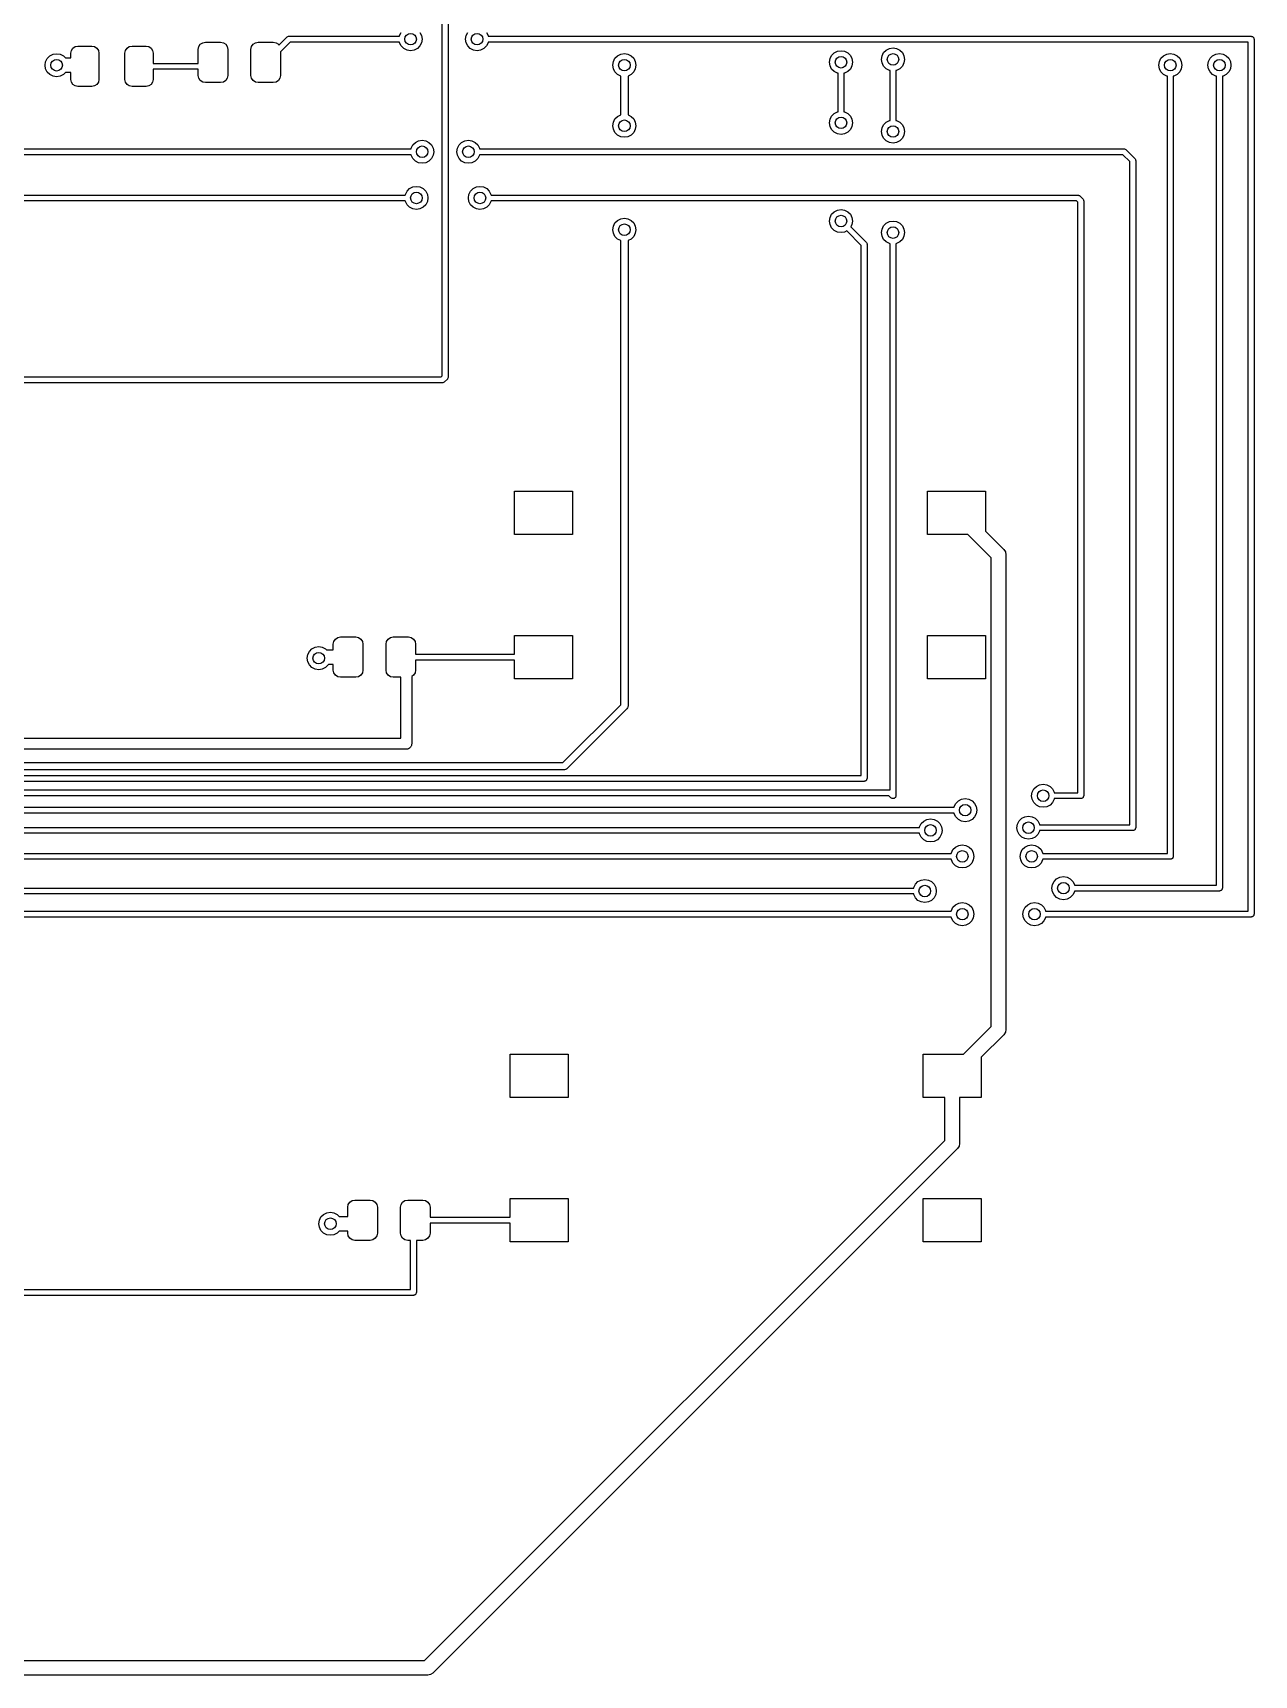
# Model space of a CAD drawing. Extents: x 98.9 to 195.6, y -145.3 to -49.1.
# Drawn here: x 153.3 to 195.6, y -141.3 to -84.4 of the extents above; entities that cross this region are included whole.
import ezdxf

# ---------------------------------------------------------------- set-up
doc = ezdxf.new("R2010")
doc.units = 0
doc.layers.add('BLACK', color=7, linetype='CONTINUOUS')

msp = doc.modelspace()

# ---------------------------------------------------------------- linework, layer by layer
at = {"layer": 'BLACK', "linetype": 'CONTINUOUS'}
for p, q in [((167.498, -96.2579), (167.498, -57.1421)), ((167.702, -57.1), (167.702, -96.3)), ((159.121, -84.7782), (159.202, -84.724)), ((159.202, -84.724), (159.297, -84.705)), ((159.297, -84.705), (159.822, -84.705)), ((159.822, -84.705), (159.918, -84.724)), ((159.918, -84.724), (159.999, -84.7782)), ((160.946, -84.7782), (161.027, -84.724)), ((161.027, -84.724), (161.123, -84.705)), ((161.123, -84.705), (161.647, -84.705)), ((161.647, -84.705), (161.743, -84.724)), ((161.743, -84.724), (161.824, -84.7782)), ((161.842, -84.8045), (162.118, -84.5282)), ((162.232, -84.7016), (161.897, -85.0362)), ((162.118, -84.5282), (162.125, -84.5244)), ((162.125, -84.5244), (162.13, -84.5178)), ((162.13, -84.5178), (162.153, -84.5105)), ((162.153, -84.5105), (162.174, -84.4997)), ((162.174, -84.4997), (162.182, -84.5009)), ((162.182, -84.5009), (162.19, -84.4984)), ((162.19, -84.4984), (166.016, -84.4984)), ((166.016, -84.7016), (162.232, -84.7016)), ((166.016, -84.4984), (166.02, -84.4764)), ((166.02, -84.7236), (166.016, -84.7016)), ((166.02, -84.4764), (166.076, -84.3649)), ((166.076, -84.8351), (166.02, -84.7236)), ((166.724, -84.3649), (166.78, -84.4764)), ((166.78, -84.7236), (166.724, -84.8351)), ((166.78, -84.4764), (166.8, -84.6)), ((166.8, -84.6), (166.78, -84.7236)), ((168.3, -84.6), (168.32, -84.4764)), ((168.32, -84.7236), (168.3, -84.6)), ((168.32, -84.4764), (168.376, -84.3649)), ((168.376, -84.8351), (168.32, -84.7236)), ((169.024, -84.3649), (169.08, -84.4764)), ((169.08, -84.7236), (169.024, -84.8351)), ((169.08, -84.4764), (169.084, -84.4984)), ((169.084, -84.7016), (169.08, -84.7236)), ((169.084, -84.4984), (195.5, -84.4984)), ((195.398, -84.7016), (169.084, -84.7016)), ((195.398, -114.798), (195.398, -84.7016)), ((195.5, -84.4984), (195.515, -84.5034)), ((195.515, -84.5034), (195.531, -84.5034)), ((195.531, -84.5034), (195.544, -84.5128)), ((195.544, -84.5128), (195.56, -84.5178)), ((195.56, -84.5178), (195.569, -84.5308)), ((195.569, -84.5308), (195.582, -84.5403)), ((195.582, -84.5403), (195.587, -84.5556)), ((195.587, -84.5556), (195.597, -84.5686)), ((195.597, -84.5686), (195.597, -84.5847)), ((195.597, -84.5847), (195.602, -84.6)), ((195.602, -84.6), (195.602, -114.9)), ((153.764, -85.3805), (153.821, -85.269)), ((153.821, -85.269), (153.91, -85.1805)), ((153.91, -85.1805), (154.021, -85.1237)), ((154.021, -85.1237), (154.145, -85.1041)), ((154.145, -85.1041), (154.268, -85.1237)), ((154.268, -85.1237), (154.38, -85.1805)), ((154.38, -85.1805), (154.449, -85.2501)), ((154.449, -85.2501), (154.637, -85.2501)), ((154.637, -85.0837), (154.656, -84.9905)), ((154.637, -85.2501), (154.637, -85.0837)), ((154.656, -84.9905), (154.709, -84.9114)), ((154.709, -84.9114), (154.788, -84.8586)), ((154.788, -84.8586), (154.881, -84.84)), ((154.881, -84.84), (155.369, -84.84)), ((155.369, -84.84), (155.462, -84.8586)), ((155.462, -84.8586), (155.541, -84.9114)), ((155.541, -84.9114), (155.594, -84.9905)), ((155.594, -84.9905), (155.612, -85.0837)), ((155.612, -85.0837), (155.612, -85.9962)), ((156.512, -85.0837), (156.531, -84.9905)), ((156.512, -85.9962), (156.512, -85.0837)), ((156.531, -84.9905), (156.584, -84.9114)), ((156.584, -84.9114), (156.663, -84.8586)), ((156.663, -84.8586), (156.756, -84.84)), ((156.756, -84.84), (157.244, -84.84)), ((157.244, -84.84), (157.337, -84.8586)), ((157.337, -84.8586), (157.416, -84.9114)), ((157.416, -84.9114), (157.469, -84.9905)), ((157.469, -84.9905), (157.487, -85.0837)), ((157.487, -85.0837), (157.487, -85.4384)), ((159.047, -84.955), (159.067, -84.8593)), ((159.047, -85.4384), (159.047, -84.955)), ((159.067, -84.8593), (159.121, -84.7782)), ((159.999, -84.7782), (160.053, -84.8593)), ((160.053, -84.8593), (160.072, -84.955)), ((160.072, -84.955), (160.072, -85.855)), ((160.873, -84.955), (160.892, -84.8593)), ((160.873, -85.855), (160.873, -84.955)), ((160.892, -84.8593), (160.946, -84.7782)), ((161.824, -84.7782), (161.842, -84.8045)), ((161.897, -85.0362), (161.897, -85.855)), ((166.165, -84.9236), (166.076, -84.8351)), ((166.276, -84.9804), (166.165, -84.9236)), ((166.4, -85), (166.276, -84.9804)), ((166.524, -84.9804), (166.4, -85)), ((166.635, -84.9236), (166.524, -84.9804)), ((166.724, -84.8351), (166.635, -84.9236)), ((168.465, -84.9236), (168.376, -84.8351)), ((168.576, -84.9804), (168.465, -84.9236)), ((168.7, -85), (168.576, -84.9804)), ((168.824, -84.9804), (168.7, -85)), ((168.935, -84.9236), (168.824, -84.9804)), ((169.024, -84.8351), (168.935, -84.9236)), ((173.42, -85.3764), (173.476, -85.2649)), ((173.476, -85.2649), (173.565, -85.1764)), ((173.565, -85.1764), (173.676, -85.1196)), ((173.676, -85.1196), (173.8, -85.1)), ((173.8, -85.1), (173.924, -85.1196)), ((173.924, -85.1196), (174.035, -85.1764)), ((174.035, -85.1764), (174.124, -85.2649)), ((174.124, -85.2649), (174.18, -85.3764)), ((180.9, -85.4), (180.92, -85.2764)), ((180.92, -85.2764), (180.976, -85.1649)), ((180.976, -85.1649), (181.065, -85.0764)), ((181.065, -85.0764), (181.176, -85.0196)), ((181.176, -85.0196), (181.3, -85)), ((181.3, -85), (181.424, -85.0196)), ((181.424, -85.0196), (181.535, -85.0764)), ((181.535, -85.0764), (181.624, -85.1649)), ((181.624, -85.1649), (181.68, -85.2764)), ((181.68, -85.2764), (181.7, -85.4)), ((182.7, -85.3011), (182.72, -85.1775)), ((182.72, -85.4247), (182.7, -85.3011)), ((182.72, -85.1775), (182.776, -85.066)), ((182.776, -85.066), (182.865, -84.9775)), ((182.865, -84.9775), (182.976, -84.9207)), ((182.976, -84.9207), (183.1, -84.9011)), ((183.1, -84.9011), (183.224, -84.9207)), ((183.224, -84.9207), (183.335, -84.9775)), ((183.335, -84.9775), (183.424, -85.066)), ((183.424, -85.066), (183.48, -85.1775)), ((183.48, -85.1775), (183.5, -85.3011)), ((183.5, -85.3011), (183.48, -85.4247)), ((192.32, -85.3764), (192.376, -85.2649)), ((192.376, -85.2649), (192.465, -85.1764)), ((192.465, -85.1764), (192.576, -85.1196)), ((192.576, -85.1196), (192.7, -85.1)), ((192.7, -85.1), (192.824, -85.1196)), ((192.824, -85.1196), (192.935, -85.1764)), ((192.935, -85.1764), (193.024, -85.2649)), ((193.024, -85.2649), (193.08, -85.3764)), ((194.02, -85.3764), (194.076, -85.2649)), ((194.076, -85.2649), (194.165, -85.1764)), ((194.165, -85.1764), (194.276, -85.1196)), ((194.276, -85.1196), (194.4, -85.1)), ((194.4, -85.1), (194.524, -85.1196)), ((194.524, -85.1196), (194.635, -85.1764)), ((194.635, -85.1764), (194.724, -85.2649)), ((194.724, -85.2649), (194.78, -85.3764)), ((153.745, -85.5041), (153.764, -85.3805)), ((153.764, -85.6277), (153.745, -85.5041)), ((153.821, -85.7392), (153.764, -85.6277)), ((153.91, -85.8277), (153.821, -85.7392)), ((154.021, -85.8845), (153.91, -85.8277)), ((154.38, -85.8277), (154.268, -85.8845)), ((154.449, -85.7581), (154.38, -85.8277)), ((154.637, -85.7581), (154.449, -85.7581)), ((154.637, -85.9962), (154.637, -85.7581)), ((157.487, -85.4384), (159.047, -85.4384)), ((159.047, -85.6416), (157.487, -85.6416)), ((157.487, -85.6416), (157.487, -85.9962)), ((159.047, -85.855), (159.047, -85.6416)), ((159.067, -85.9507), (159.047, -85.855)), ((160.072, -85.855), (160.053, -85.9507)), ((160.892, -85.9507), (160.873, -85.855)), ((161.897, -85.855), (161.878, -85.9507)), ((173.4, -85.5), (173.42, -85.3764)), ((173.42, -85.6236), (173.4, -85.5)), ((173.476, -85.7351), (173.42, -85.6236)), ((173.565, -85.8236), (173.476, -85.7351)), ((173.673, -85.8787), (173.565, -85.8236)), ((174.035, -85.8236), (173.927, -85.8787)), ((174.124, -85.7351), (174.035, -85.8236)), ((174.18, -85.6236), (174.124, -85.7351)), ((174.18, -85.3764), (174.2, -85.5)), ((174.2, -85.5), (174.18, -85.6236)), ((180.92, -85.5236), (180.9, -85.4)), ((180.976, -85.6351), (180.92, -85.5236)), ((181.065, -85.7236), (180.976, -85.6351)), ((181.176, -85.7804), (181.065, -85.7236)), ((181.198, -85.7839), (181.176, -85.7804)), ((181.198, -87.1161), (181.198, -85.7839)), ((181.424, -85.7804), (181.402, -85.7839)), ((181.402, -85.7839), (181.402, -87.1161)), ((181.535, -85.7236), (181.424, -85.7804)), ((181.624, -85.6351), (181.535, -85.7236)), ((181.68, -85.5236), (181.624, -85.6351)), ((181.7, -85.4), (181.68, -85.5236)), ((182.776, -85.5362), (182.72, -85.4247)), ((182.865, -85.6247), (182.776, -85.5362)), ((182.976, -85.6815), (182.865, -85.6247)), ((182.998, -85.685), (182.976, -85.6815)), ((182.998, -87.415), (182.998, -85.685)), ((183.224, -85.6815), (183.202, -85.685)), ((183.202, -85.685), (183.202, -87.415)), ((183.335, -85.6247), (183.224, -85.6815)), ((183.424, -85.5362), (183.335, -85.6247)), ((183.48, -85.4247), (183.424, -85.5362)), ((192.3, -85.5), (192.32, -85.3764)), ((192.32, -85.6236), (192.3, -85.5)), ((192.376, -85.7351), (192.32, -85.6236)), ((192.465, -85.8236), (192.376, -85.7351)), ((192.576, -85.8804), (192.465, -85.8236)), ((192.935, -85.8236), (192.824, -85.8804)), ((193.024, -85.7351), (192.935, -85.8236)), ((193.08, -85.6236), (193.024, -85.7351)), ((193.08, -85.3764), (193.1, -85.5)), ((193.1, -85.5), (193.08, -85.6236)), ((194, -85.5), (194.02, -85.3764)), ((194.02, -85.6236), (194, -85.5)), ((194.076, -85.7351), (194.02, -85.6236)), ((194.165, -85.8236), (194.076, -85.7351)), ((194.276, -85.8804), (194.165, -85.8236)), ((194.635, -85.8236), (194.524, -85.8804)), ((194.724, -85.7351), (194.635, -85.8236)), ((194.78, -85.6236), (194.724, -85.7351)), ((194.78, -85.3764), (194.8, -85.5)), ((194.8, -85.5), (194.78, -85.6236)), ((154.145, -85.9041), (154.021, -85.8845)), ((154.268, -85.8845), (154.145, -85.9041)), ((154.656, -86.0895), (154.637, -85.9962)), ((154.709, -86.1686), (154.656, -86.0895)), ((154.788, -86.2214), (154.709, -86.1686)), ((154.881, -86.24), (154.788, -86.2214)), ((155.369, -86.24), (154.881, -86.24)), ((155.462, -86.2214), (155.369, -86.24)), ((155.541, -86.1686), (155.462, -86.2214)), ((155.594, -86.0895), (155.541, -86.1686)), ((155.612, -85.9962), (155.594, -86.0895)), ((156.531, -86.0895), (156.512, -85.9962)), ((156.584, -86.1686), (156.531, -86.0895)), ((156.663, -86.2214), (156.584, -86.1686)), ((156.756, -86.24), (156.663, -86.2214)), ((157.244, -86.24), (156.756, -86.24)), ((157.337, -86.2214), (157.244, -86.24)), ((157.416, -86.1686), (157.337, -86.2214)), ((157.469, -86.0895), (157.416, -86.1686)), ((157.487, -85.9962), (157.469, -86.0895)), ((159.121, -86.0318), (159.067, -85.9507)), ((159.202, -86.086), (159.121, -86.0318)), ((159.297, -86.105), (159.202, -86.086)), ((159.822, -86.105), (159.297, -86.105)), ((159.918, -86.086), (159.822, -86.105)), ((159.999, -86.0318), (159.918, -86.086)), ((160.053, -85.9507), (159.999, -86.0318)), ((160.946, -86.0318), (160.892, -85.9507)), ((161.027, -86.086), (160.946, -86.0318)), ((161.123, -86.105), (161.027, -86.086)), ((161.647, -86.105), (161.123, -86.105)), ((161.743, -86.086), (161.647, -86.105)), ((161.824, -86.0318), (161.743, -86.086)), ((161.878, -85.9507), (161.824, -86.0318)), ((173.673, -87.2213), (173.673, -85.8787)), ((173.927, -85.8787), (173.927, -87.2213)), ((192.598, -85.8839), (192.576, -85.8804)), ((192.598, -112.798), (192.598, -85.8839)), ((192.824, -85.8804), (192.802, -85.8839)), ((192.802, -85.8839), (192.802, -112.9)), ((194.298, -85.8839), (194.276, -85.8804)), ((194.298, -113.898), (194.298, -85.8839)), ((194.524, -85.8804), (194.502, -85.8839)), ((194.502, -85.8839), (194.502, -114)), ((173.4, -87.6), (173.42, -87.4764)), ((173.42, -87.4764), (173.476, -87.3649)), ((173.476, -87.3649), (173.565, -87.2764)), ((173.565, -87.2764), (173.673, -87.2213)), ((173.927, -87.2213), (174.035, -87.2764)), ((174.035, -87.2764), (174.124, -87.3649)), ((174.124, -87.3649), (174.18, -87.4764)), ((174.18, -87.4764), (174.2, -87.6)), ((180.9, -87.5), (180.92, -87.3764)), ((180.92, -87.6236), (180.9, -87.5)), ((180.92, -87.3764), (180.976, -87.2649)), ((180.976, -87.2649), (181.065, -87.1764)), ((181.065, -87.1764), (181.176, -87.1196)), ((181.176, -87.1196), (181.198, -87.1161)), ((181.402, -87.1161), (181.424, -87.1196)), ((181.424, -87.1196), (181.535, -87.1764)), ((181.535, -87.1764), (181.624, -87.2649)), ((181.624, -87.2649), (181.68, -87.3764)), ((181.68, -87.3764), (181.7, -87.5)), ((181.7, -87.5), (181.68, -87.6236)), ((182.72, -87.6753), (182.776, -87.5638)), ((182.776, -87.5638), (182.865, -87.4753)), ((182.865, -87.4753), (182.976, -87.4185)), ((182.976, -87.4185), (182.998, -87.415)), ((183.202, -87.415), (183.224, -87.4185)), ((183.224, -87.4185), (183.335, -87.4753)), ((183.335, -87.4753), (183.424, -87.5638)), ((183.424, -87.5638), (183.48, -87.6753)), ((166.565, -88.1764), (166.676, -88.1196)), ((166.676, -88.1196), (166.8, -88.1)), ((166.8, -88.1), (166.924, -88.1196)), ((166.924, -88.1196), (167.035, -88.1764)), ((168.165, -88.1764), (168.276, -88.1196)), ((168.276, -88.1196), (168.4, -88.1)), ((168.4, -88.1), (168.524, -88.1196)), ((168.524, -88.1196), (168.635, -88.1764)), ((173.42, -87.7236), (173.4, -87.6)), ((173.476, -87.8351), (173.42, -87.7236)), ((173.565, -87.9236), (173.476, -87.8351)), ((173.676, -87.9804), (173.565, -87.9236)), ((173.8, -88), (173.676, -87.9804)), ((173.924, -87.9804), (173.8, -88)), ((174.035, -87.9236), (173.924, -87.9804)), ((174.124, -87.8351), (174.035, -87.9236)), ((174.18, -87.7236), (174.124, -87.8351)), ((174.2, -87.6), (174.18, -87.7236)), ((180.976, -87.7351), (180.92, -87.6236)), ((181.065, -87.8236), (180.976, -87.7351)), ((181.176, -87.8804), (181.065, -87.8236)), ((181.3, -87.9), (181.176, -87.8804)), ((181.424, -87.8804), (181.3, -87.9)), ((181.535, -87.8236), (181.424, -87.8804)), ((181.624, -87.7351), (181.535, -87.8236)), ((181.68, -87.6236), (181.624, -87.7351)), ((182.7, -87.7989), (182.72, -87.6753)), ((182.72, -87.9225), (182.7, -87.7989)), ((182.776, -88.034), (182.72, -87.9225)), ((182.865, -88.1225), (182.776, -88.034)), ((182.976, -88.1793), (182.865, -88.1225)), ((183.335, -88.1225), (183.224, -88.1793)), ((183.424, -88.034), (183.335, -88.1225)), ((183.48, -87.9225), (183.424, -88.034)), ((183.48, -87.6753), (183.5, -87.7989)), ((183.5, -87.7989), (183.48, -87.9225)), ((152.4, -88.3984), (166.416, -88.3984)), ((166.416, -88.6016), (152.442, -88.6016)), ((166.416, -88.3984), (166.42, -88.3764)), ((166.42, -88.6236), (166.416, -88.6016)), ((166.42, -88.3764), (166.476, -88.2649)), ((166.476, -88.7351), (166.42, -88.6236)), ((166.476, -88.2649), (166.565, -88.1764)), ((167.035, -88.1764), (167.124, -88.2649)), ((167.124, -88.2649), (167.18, -88.3764)), ((167.18, -88.6236), (167.124, -88.7351)), ((167.18, -88.3764), (167.2, -88.5)), ((167.2, -88.5), (167.18, -88.6236)), ((168, -88.5), (168.02, -88.3764)), ((168.02, -88.6236), (168, -88.5)), ((168.02, -88.3764), (168.076, -88.2649)), ((168.076, -88.7351), (168.02, -88.6236)), ((168.076, -88.2649), (168.165, -88.1764)), ((168.635, -88.1764), (168.724, -88.2649)), ((168.724, -88.2649), (168.78, -88.3764)), ((168.78, -88.6236), (168.724, -88.7351)), ((168.78, -88.3764), (168.784, -88.3984)), ((168.784, -88.6016), (168.78, -88.6236)), ((168.784, -88.3984), (191.1, -88.3984)), ((191.058, -88.6016), (168.784, -88.6016)), ((183.1, -88.1989), (182.976, -88.1793)), ((183.224, -88.1793), (183.1, -88.1989)), ((191.298, -88.8421), (191.058, -88.6016)), ((191.1, -88.3984), (191.108, -88.4009)), ((191.108, -88.4009), (191.116, -88.3997)), ((191.116, -88.3997), (191.137, -88.4105)), ((191.137, -88.4105), (191.16, -88.4178)), ((191.16, -88.4178), (191.165, -88.4244)), ((191.165, -88.4244), (191.172, -88.4282)), ((191.172, -88.4282), (191.472, -88.7282)), ((166.565, -88.8236), (166.476, -88.7351)), ((166.676, -88.8804), (166.565, -88.8236)), ((166.8, -88.9), (166.676, -88.8804)), ((166.924, -88.8804), (166.8, -88.9)), ((167.035, -88.8236), (166.924, -88.8804)), ((167.124, -88.7351), (167.035, -88.8236)), ((168.165, -88.8236), (168.076, -88.7351)), ((168.276, -88.8804), (168.165, -88.8236)), ((168.4, -88.9), (168.276, -88.8804)), ((168.524, -88.8804), (168.4, -88.9)), ((168.635, -88.8236), (168.524, -88.8804)), ((168.724, -88.7351), (168.635, -88.8236)), ((191.298, -111.805), (191.298, -88.8421)), ((191.472, -88.7282), (191.476, -88.7355)), ((191.476, -88.7355), (191.482, -88.7403)), ((191.482, -88.7403), (191.49, -88.7629)), ((191.49, -88.7629), (191.5, -88.7841)), ((191.5, -88.7841), (191.499, -88.7922)), ((191.499, -88.7922), (191.502, -88.8)), ((191.502, -88.8), (191.502, -111.907)), ((166.276, -89.8649), (166.365, -89.7764)), ((166.365, -89.7764), (166.476, -89.7196)), ((166.476, -89.7196), (166.6, -89.7)), ((166.6, -89.7), (166.724, -89.7196)), ((166.724, -89.7196), (166.835, -89.7764)), ((166.835, -89.7764), (166.924, -89.8649)), ((168.476, -89.8649), (168.565, -89.7764)), ((168.565, -89.7764), (168.676, -89.7196)), ((168.676, -89.7196), (168.8, -89.7)), ((168.8, -89.7), (168.924, -89.7196)), ((168.924, -89.7196), (169.035, -89.7764)), ((169.035, -89.7764), (169.124, -89.8649)), ((152.6, -89.9984), (166.216, -89.9984)), ((166.216, -90.2016), (152.642, -90.2016)), ((166.216, -89.9984), (166.22, -89.9764)), ((166.22, -90.2236), (166.216, -90.2016)), ((166.22, -89.9764), (166.276, -89.8649)), ((166.276, -90.3351), (166.22, -90.2236)), ((166.365, -90.4236), (166.276, -90.3351)), ((166.476, -90.4804), (166.365, -90.4236)), ((166.835, -90.4236), (166.724, -90.4804)), ((166.924, -90.3351), (166.835, -90.4236)), ((166.924, -89.8649), (166.98, -89.9764)), ((166.98, -90.2236), (166.924, -90.3351)), ((166.98, -89.9764), (167, -90.1)), ((167, -90.1), (166.98, -90.2236)), ((168.4, -90.1), (168.42, -89.9764)), ((168.42, -90.2236), (168.4, -90.1)), ((168.42, -89.9764), (168.476, -89.8649)), ((168.476, -90.3351), (168.42, -90.2236)), ((168.565, -90.4236), (168.476, -90.3351)), ((168.676, -90.4804), (168.565, -90.4236)), ((169.035, -90.4236), (168.924, -90.4804)), ((169.124, -90.3351), (169.035, -90.4236)), ((169.124, -89.8649), (169.18, -89.9764)), ((169.18, -90.2236), (169.124, -90.3351)), ((169.18, -89.9764), (169.184, -89.9984)), ((169.184, -90.2016), (169.18, -90.2236)), ((169.184, -89.9984), (189.5, -89.9984)), ((189.458, -90.2016), (169.184, -90.2016)), ((189.498, -90.2421), (189.458, -90.2016)), ((189.498, -110.698), (189.498, -90.2421)), ((189.5, -89.9984), (189.508, -90.0009)), ((189.508, -90.0009), (189.516, -89.9997)), ((189.516, -89.9997), (189.537, -90.0105)), ((189.537, -90.0105), (189.56, -90.0178)), ((189.56, -90.0178), (189.565, -90.0244)), ((189.565, -90.0244), (189.572, -90.0282)), ((189.572, -90.0282), (189.672, -90.1282)), ((189.672, -90.1282), (189.676, -90.1355)), ((189.676, -90.1355), (189.682, -90.1403)), ((189.682, -90.1403), (189.69, -90.1629)), ((189.69, -90.1629), (189.7, -90.1841)), ((189.7, -90.1841), (189.699, -90.1922)), ((189.699, -90.1922), (189.702, -90.2)), ((189.702, -90.2), (189.702, -110.8)), ((166.6, -90.5), (166.476, -90.4804)), ((166.724, -90.4804), (166.6, -90.5)), ((168.8, -90.5), (168.676, -90.4804)), ((168.924, -90.4804), (168.8, -90.5)), ((173.42, -91.0764), (173.476, -90.9649)), ((173.476, -90.9649), (173.565, -90.8764)), ((173.565, -90.8764), (173.676, -90.8196)), ((173.676, -90.8196), (173.8, -90.8)), ((173.8, -90.8), (173.924, -90.8196)), ((173.924, -90.8196), (174.035, -90.8764)), ((174.035, -90.8764), (174.124, -90.9649)), ((174.124, -90.9649), (174.18, -91.0764)), ((180.9, -90.9), (180.92, -90.7764)), ((180.92, -91.0236), (180.9, -90.9)), ((180.92, -90.7764), (180.976, -90.6649)), ((180.976, -90.6649), (181.065, -90.5764)), ((181.065, -90.5764), (181.176, -90.5196)), ((181.176, -90.5196), (181.3, -90.5)), ((181.3, -90.5), (181.424, -90.5196)), ((181.424, -90.5196), (181.535, -90.5764)), ((181.535, -90.5764), (181.624, -90.6649)), ((181.624, -90.6649), (181.68, -90.7764)), ((181.68, -90.7764), (181.7, -90.9)), ((181.7, -90.9), (181.68, -91.0236)), ((182.776, -91.0649), (182.865, -90.9764)), ((182.865, -90.9764), (182.976, -90.9196)), ((182.976, -90.9196), (183.1, -90.9)), ((183.1, -90.9), (183.224, -90.9196)), ((183.224, -90.9196), (183.335, -90.9764)), ((183.335, -90.9764), (183.424, -91.0649)), ((173.4, -91.2), (173.42, -91.0764)), ((173.42, -91.3236), (173.4, -91.2)), ((173.476, -91.4351), (173.42, -91.3236)), ((173.565, -91.5236), (173.476, -91.4351)), ((173.673, -91.5787), (173.565, -91.5236)), ((174.035, -91.5236), (173.927, -91.5787)), ((174.124, -91.4351), (174.035, -91.5236)), ((174.18, -91.3236), (174.124, -91.4351)), ((174.18, -91.0764), (174.2, -91.2)), ((174.2, -91.2), (174.18, -91.3236)), ((180.976, -91.1351), (180.92, -91.0236)), ((181.065, -91.2236), (180.976, -91.1351)), ((181.176, -91.2804), (181.065, -91.2236)), ((181.3, -91.3), (181.176, -91.2804)), ((181.424, -91.2804), (181.3, -91.3)), ((181.499, -91.2422), (181.424, -91.2804)), ((181.998, -91.7421), (181.499, -91.2422)), ((181.68, -91.0236), (181.642, -91.0986)), ((181.642, -91.0986), (182.172, -91.6282)), ((182.7, -91.3), (182.72, -91.1764)), ((182.72, -91.4236), (182.7, -91.3)), ((182.72, -91.1764), (182.776, -91.0649)), ((182.776, -91.5351), (182.72, -91.4236)), ((182.865, -91.6236), (182.776, -91.5351)), ((183.424, -91.5351), (183.335, -91.6236)), ((183.424, -91.0649), (183.48, -91.1764)), ((183.48, -91.4236), (183.424, -91.5351)), ((183.48, -91.1764), (183.5, -91.3)), ((183.5, -91.3), (183.48, -91.4236)), ((173.673, -107.647), (173.673, -91.5787)), ((173.927, -91.5787), (173.927, -107.7)), ((181.998, -110.098), (181.998, -91.7421)), ((182.172, -91.6282), (182.176, -91.6355)), ((182.176, -91.6355), (182.182, -91.6403)), ((182.182, -91.6403), (182.19, -91.6629)), ((182.19, -91.6629), (182.2, -91.6841)), ((182.2, -91.6841), (182.199, -91.6922)), ((182.199, -91.6922), (182.202, -91.7)), ((182.202, -91.7), (182.202, -110.2)), ((182.976, -91.6804), (182.865, -91.6236)), ((182.998, -91.6839), (182.976, -91.6804)), ((182.998, -110.598), (182.998, -91.6839)), ((183.224, -91.6804), (183.202, -91.6839)), ((183.202, -91.6839), (183.202, -110.8)), ((183.335, -91.6236), (183.224, -91.6804)), ((141.3, -96.2984), (167.458, -96.2984)), ((167.5, -96.5016), (141.402, -96.5016)), ((167.458, -96.2984), (167.498, -96.2579)), ((167.508, -96.4991), (167.5, -96.5016)), ((167.516, -96.5003), (167.508, -96.4991)), ((167.537, -96.4895), (167.516, -96.5003)), ((167.56, -96.4822), (167.537, -96.4895)), ((167.565, -96.4756), (167.56, -96.4822)), ((167.572, -96.4718), (167.565, -96.4756)), ((167.672, -96.3718), (167.572, -96.4718)), ((167.676, -96.3645), (167.672, -96.3718)), ((167.682, -96.3597), (167.676, -96.3645)), ((167.69, -96.3371), (167.682, -96.3597)), ((167.7, -96.3159), (167.69, -96.3371)), ((167.702, -96.3), (167.699, -96.3078)), ((167.699, -96.3078), (167.7, -96.3159)), ((170, -101.75), (170, -100.25)), ((170, -100.25), (172, -100.25)), ((172, -100.25), (172, -101.75)), ((184.3, -101.75), (184.3, -100.25)), ((184.3, -100.25), (186.3, -100.25)), ((186.3, -100.25), (186.3, -101.641)), ((172, -101.75), (170, -101.75)), ((185.691, -101.75), (184.3, -101.75)), ((186.5, -102.559), (185.691, -101.75)), ((186.3, -101.641), (186.934, -102.274)), ((186.934, -102.274), (186.989, -102.357)), ((186.989, -102.357), (187.008, -102.454)), ((186.5, -118.791), (186.5, -102.559)), ((187.008, -102.454), (187.008, -102.454)), ((187.008, -102.454), (187.008, -118.896)), ((162.897, -105.802), (162.985, -105.714)), ((162.985, -105.714), (163.097, -105.657)), ((163.097, -105.657), (163.22, -105.637)), ((163.22, -105.637), (163.344, -105.657)), ((163.344, -105.657), (163.455, -105.714)), ((163.455, -105.714), (163.488, -105.746)), ((163.488, -105.746), (163.725, -105.746)), ((163.725, -105.55), (163.744, -105.454)), ((163.725, -105.746), (163.725, -105.55)), ((163.744, -105.454), (163.798, -105.373)), ((163.798, -105.373), (163.879, -105.319)), ((163.879, -105.319), (163.975, -105.3)), ((163.975, -105.3), (164.5, -105.3)), ((164.5, -105.3), (164.596, -105.319)), ((164.596, -105.319), (164.677, -105.373)), ((164.677, -105.373), (164.731, -105.454)), ((164.731, -105.454), (164.75, -105.55)), ((164.75, -105.55), (164.75, -106.45)), ((165.55, -105.55), (165.569, -105.454)), ((165.55, -106.45), (165.55, -105.55)), ((165.569, -105.454), (165.623, -105.373)), ((165.623, -105.373), (165.704, -105.319)), ((165.704, -105.319), (165.8, -105.3)), ((165.8, -105.3), (166.325, -105.3)), ((166.325, -105.3), (166.421, -105.319)), ((166.421, -105.319), (166.502, -105.373)), ((166.502, -105.373), (166.556, -105.454)), ((166.556, -105.454), (166.575, -105.55)), ((166.575, -105.55), (166.575, -105.898)), ((170, -105.898), (170, -105.25)), ((170, -105.25), (172, -105.25)), ((172, -105.25), (172, -106.75)), ((184.3, -106.75), (184.3, -105.25)), ((184.3, -105.25), (186.3, -105.25)), ((186.3, -105.25), (186.3, -106.75)), ((162.82, -106.037), (162.84, -105.914)), ((162.84, -106.161), (162.82, -106.037)), ((162.84, -105.914), (162.897, -105.802)), ((162.897, -106.273), (162.84, -106.161)), ((162.985, -106.361), (162.897, -106.273)), ((163.544, -106.273), (163.455, -106.361)), ((163.553, -106.254), (163.544, -106.273)), ((163.725, -106.254), (163.553, -106.254)), ((163.725, -106.45), (163.725, -106.254)), ((166.575, -105.898), (170, -105.898)), ((170, -106.102), (166.575, -106.102)), ((166.575, -106.102), (166.575, -106.45)), ((170, -106.75), (170, -106.102)), ((163.097, -106.418), (162.985, -106.361)), ((163.22, -106.437), (163.097, -106.418)), ((163.344, -106.418), (163.22, -106.437)), ((163.455, -106.361), (163.344, -106.418)), ((163.744, -106.546), (163.725, -106.45)), ((163.798, -106.627), (163.744, -106.546)), ((163.879, -106.681), (163.798, -106.627)), ((163.975, -106.7), (163.879, -106.681)), ((164.5, -106.7), (163.975, -106.7)), ((164.596, -106.681), (164.5, -106.7)), ((164.677, -106.627), (164.596, -106.681)), ((164.731, -106.546), (164.677, -106.627)), ((164.75, -106.45), (164.731, -106.546)), ((165.569, -106.546), (165.55, -106.45)), ((165.623, -106.627), (165.569, -106.546)), ((165.704, -106.681), (165.623, -106.627)), ((165.8, -106.7), (165.704, -106.681)), ((166.059, -106.7), (165.8, -106.7)), ((166.059, -108.809), (166.059, -106.7)), ((166.502, -106.627), (166.44, -106.668)), ((166.44, -106.668), (166.44, -109)), ((166.556, -106.546), (166.502, -106.627)), ((166.575, -106.45), (166.556, -106.546)), ((172, -106.75), (170, -106.75)), ((186.3, -106.75), (184.3, -106.75)), ((171.676, -109.644), (173.673, -107.647)), ((173.89, -107.79), (171.818, -109.861)), ((173.905, -107.762), (173.89, -107.79)), ((173.922, -107.736), (173.905, -107.762)), ((173.923, -107.729), (173.922, -107.736)), ((173.924, -107.727), (173.923, -107.729)), ((173.927, -107.7), (173.924, -107.722)), ((173.924, -107.722), (173.924, -107.727)), ((146.694, -108.809), (166.059, -108.809)), ((166.25, -109.191), (146.773, -109.191)), ((166.271, -109.186), (166.25, -109.191)), ((166.292, -109.186), (166.271, -109.186)), ((166.312, -109.176), (166.292, -109.186)), ((166.333, -109.172), (166.312, -109.176)), ((166.349, -109.158), (166.333, -109.172)), ((166.369, -109.149), (166.349, -109.158)), ((166.382, -109.132), (166.369, -109.149)), ((166.399, -109.119), (166.382, -109.132)), ((166.408, -109.099), (166.399, -109.119)), ((166.422, -109.083), (166.408, -109.099)), ((166.426, -109.062), (166.422, -109.083)), ((166.436, -109.042), (166.426, -109.062)), ((166.44, -109), (166.436, -109.021)), ((166.436, -109.021), (166.436, -109.042)), ((149.533, -109.644), (171.676, -109.644)), ((171.729, -109.898), (149.585, -109.898)), ((150, -110.098), (181.998, -110.098)), ((182.1, -110.302), (150.042, -110.302)), ((171.759, -109.89), (171.729, -109.898)), ((171.789, -109.883), (171.759, -109.89)), ((171.795, -109.879), (171.789, -109.883)), ((171.797, -109.878), (171.795, -109.879)), ((171.8, -109.875), (171.797, -109.878)), ((171.818, -109.861), (171.8, -109.875)), ((182.115, -110.297), (182.1, -110.302)), ((182.131, -110.297), (182.115, -110.297)), ((182.144, -110.287), (182.131, -110.297)), ((182.16, -110.282), (182.144, -110.287)), ((182.169, -110.269), (182.16, -110.282)), ((182.182, -110.26), (182.169, -110.269)), ((182.187, -110.244), (182.182, -110.26)), ((182.197, -110.231), (182.187, -110.244)), ((182.202, -110.2), (182.197, -110.215)), ((182.197, -110.215), (182.197, -110.231)), ((150.1, -110.598), (182.998, -110.598)), ((182.958, -110.802), (150.186, -110.802)), ((183.028, -110.872), (182.958, -110.802)), ((183.049, -110.883), (183.028, -110.872)), ((183.069, -110.897), (183.049, -110.883)), ((183.077, -110.897), (183.069, -110.897)), ((183.084, -110.9), (183.077, -110.897)), ((183.108, -110.897), (183.084, -110.9)), ((183.131, -110.897), (183.108, -110.897)), ((183.138, -110.892), (183.131, -110.897)), ((183.146, -110.891), (183.138, -110.892)), ((183.163, -110.874), (183.146, -110.891)), ((183.182, -110.86), (183.163, -110.874)), ((183.185, -110.852), (183.182, -110.86)), ((183.191, -110.846), (183.185, -110.852)), ((183.194, -110.823), (183.191, -110.846)), ((183.202, -110.8), (183.194, -110.823)), ((185.476, -110.918), (185.6, -110.899)), ((185.6, -110.899), (185.724, -110.918)), ((187.9, -110.8), (187.92, -110.676)), ((187.92, -110.924), (187.9, -110.8)), ((187.92, -110.676), (187.976, -110.565)), ((187.976, -110.565), (188.065, -110.476)), ((188.065, -110.476), (188.176, -110.42)), ((188.176, -110.42), (188.3, -110.4)), ((188.3, -110.4), (188.424, -110.42)), ((188.424, -110.42), (188.535, -110.476)), ((188.535, -110.476), (188.624, -110.565)), ((188.624, -110.565), (188.68, -110.676)), ((188.68, -110.676), (188.684, -110.698)), ((188.684, -110.698), (189.498, -110.698)), ((189.615, -110.897), (189.6, -110.902)), ((189.631, -110.897), (189.615, -110.897)), ((189.644, -110.887), (189.631, -110.897)), ((189.66, -110.882), (189.644, -110.887)), ((189.669, -110.869), (189.66, -110.882)), ((189.682, -110.86), (189.669, -110.869)), ((189.687, -110.844), (189.682, -110.86)), ((189.697, -110.831), (189.687, -110.844)), ((189.702, -110.8), (189.697, -110.815)), ((189.697, -110.815), (189.697, -110.831)), ((150.402, -111.197), (185.216, -111.197)), ((185.216, -111.4), (150.444, -111.4)), ((185.216, -111.197), (185.22, -111.175)), ((185.22, -111.423), (185.216, -111.4)), ((185.22, -111.175), (185.276, -111.064)), ((185.276, -111.534), (185.22, -111.423)), ((185.276, -111.064), (185.365, -110.975)), ((185.365, -110.975), (185.476, -110.918)), ((185.724, -110.918), (185.835, -110.975)), ((185.835, -110.975), (185.924, -111.064)), ((185.924, -111.064), (185.98, -111.175)), ((185.98, -111.423), (185.924, -111.534)), ((185.98, -111.175), (186, -111.299)), ((186, -111.299), (185.98, -111.423)), ((187.976, -111.035), (187.92, -110.924)), ((188.065, -111.124), (187.976, -111.035)), ((188.176, -111.18), (188.065, -111.124)), ((188.3, -111.2), (188.176, -111.18)), ((188.424, -111.18), (188.3, -111.2)), ((188.535, -111.124), (188.424, -111.18)), ((188.624, -111.035), (188.535, -111.124)), ((188.68, -110.924), (188.624, -111.035)), ((188.684, -110.902), (188.68, -110.924)), ((189.6, -110.902), (188.684, -110.902)), ((150.453, -111.898), (184.016, -111.898)), ((184.016, -111.898), (184.02, -111.876)), ((184.02, -111.876), (184.076, -111.765)), ((184.076, -111.765), (184.165, -111.676)), ((184.165, -111.676), (184.276, -111.62)), ((184.276, -111.62), (184.4, -111.6)), ((184.4, -111.6), (184.524, -111.62)), ((184.524, -111.62), (184.635, -111.676)), ((184.635, -111.676), (184.724, -111.765)), ((184.724, -111.765), (184.78, -111.876)), ((184.78, -111.876), (184.8, -112)), ((184.8, -112), (184.78, -112.124)), ((185.365, -111.623), (185.276, -111.534)), ((185.476, -111.679), (185.365, -111.623)), ((185.6, -111.699), (185.476, -111.679)), ((185.724, -111.679), (185.6, -111.699)), ((185.835, -111.623), (185.724, -111.679)), ((185.924, -111.534), (185.835, -111.623)), ((187.39, -111.907), (187.409, -111.783)), ((187.409, -112.03), (187.39, -111.907)), ((187.409, -111.783), (187.466, -111.671)), ((187.466, -112.142), (187.409, -112.03)), ((187.466, -111.671), (187.555, -111.583)), ((187.555, -111.583), (187.666, -111.526)), ((187.666, -111.526), (187.79, -111.507)), ((187.79, -111.507), (187.913, -111.526)), ((187.913, -111.526), (188.025, -111.583)), ((188.025, -111.583), (188.113, -111.671)), ((188.113, -111.671), (188.17, -111.783)), ((188.17, -112.03), (188.113, -112.142)), ((188.17, -111.783), (188.174, -111.805)), ((188.174, -112.008), (188.17, -112.03)), ((188.174, -111.805), (191.298, -111.805)), ((191.4, -112.008), (188.174, -112.008)), ((191.415, -112.003), (191.4, -112.008)), ((191.431, -112.003), (191.415, -112.003)), ((191.444, -111.994), (191.431, -112.003)), ((191.46, -111.989), (191.444, -111.994)), ((191.469, -111.976), (191.46, -111.989)), ((191.482, -111.966), (191.469, -111.976)), ((191.487, -111.951), (191.482, -111.966)), ((191.497, -111.938), (191.487, -111.951)), ((191.502, -111.907), (191.497, -111.922)), ((191.497, -111.922), (191.497, -111.938)), ((184.016, -112.102), (150.495, -112.102)), ((184.02, -112.124), (184.016, -112.102)), ((184.076, -112.235), (184.02, -112.124)), ((184.165, -112.324), (184.076, -112.235)), ((184.276, -112.38), (184.165, -112.324)), ((184.4, -112.4), (184.276, -112.38)), ((184.524, -112.38), (184.4, -112.4)), ((184.635, -112.324), (184.524, -112.38)), ((184.724, -112.235), (184.635, -112.324)), ((184.78, -112.124), (184.724, -112.235)), ((185.176, -112.665), (185.265, -112.576)), ((185.265, -112.576), (185.376, -112.52)), ((185.376, -112.52), (185.5, -112.5)), ((185.5, -112.5), (185.624, -112.52)), ((185.624, -112.52), (185.735, -112.576)), ((185.735, -112.576), (185.824, -112.665)), ((187.555, -112.23), (187.466, -112.142)), ((187.666, -112.287), (187.555, -112.23)), ((187.576, -112.665), (187.665, -112.576)), ((187.665, -112.576), (187.776, -112.52)), ((187.79, -112.307), (187.666, -112.287)), ((187.776, -112.52), (187.9, -112.5)), ((187.913, -112.287), (187.79, -112.307)), ((187.9, -112.5), (188.024, -112.52)), ((188.025, -112.23), (187.913, -112.287)), ((188.024, -112.52), (188.135, -112.576)), ((188.113, -112.142), (188.025, -112.23)), ((188.135, -112.576), (188.224, -112.665)), ((150.353, -112.798), (185.116, -112.798)), ((185.116, -113.002), (150.395, -113.002)), ((185.116, -112.798), (185.12, -112.776)), ((185.12, -113.024), (185.116, -113.002)), ((185.12, -112.776), (185.176, -112.665)), ((185.176, -113.135), (185.12, -113.024)), ((185.265, -113.224), (185.176, -113.135)), ((185.824, -113.135), (185.735, -113.224)), ((185.824, -112.665), (185.88, -112.776)), ((185.88, -113.024), (185.824, -113.135)), ((185.88, -112.776), (185.9, -112.9)), ((185.9, -112.9), (185.88, -113.024)), ((187.5, -112.9), (187.52, -112.776)), ((187.52, -113.024), (187.5, -112.9)), ((187.52, -112.776), (187.576, -112.665)), ((187.576, -113.135), (187.52, -113.024)), ((187.665, -113.224), (187.576, -113.135)), ((188.224, -113.135), (188.135, -113.224)), ((188.224, -112.665), (188.28, -112.776)), ((188.28, -113.024), (188.224, -113.135)), ((188.28, -112.776), (188.284, -112.798)), ((188.284, -113.002), (188.28, -113.024)), ((188.284, -112.798), (192.598, -112.798)), ((192.7, -113.002), (188.284, -113.002)), ((192.715, -112.997), (192.7, -113.002)), ((192.731, -112.997), (192.715, -112.997)), ((192.744, -112.987), (192.731, -112.997)), ((192.76, -112.982), (192.744, -112.987)), ((192.769, -112.969), (192.76, -112.982)), ((192.782, -112.96), (192.769, -112.969)), ((192.787, -112.944), (192.782, -112.96)), ((192.797, -112.931), (192.787, -112.944)), ((192.802, -112.9), (192.797, -112.915)), ((192.797, -112.915), (192.797, -112.931)), ((183.965, -113.776), (184.076, -113.72)), ((184.076, -113.72), (184.2, -113.7)), ((184.2, -113.7), (184.324, -113.72)), ((184.324, -113.72), (184.435, -113.776)), ((185.376, -113.28), (185.265, -113.224)), ((185.5, -113.3), (185.376, -113.28)), ((185.624, -113.28), (185.5, -113.3)), ((185.735, -113.224), (185.624, -113.28)), ((187.776, -113.28), (187.665, -113.224)), ((187.9, -113.3), (187.776, -113.28)), ((188.024, -113.28), (187.9, -113.3)), ((188.135, -113.224), (188.024, -113.28)), ((188.676, -113.765), (188.765, -113.676)), ((188.765, -113.676), (188.876, -113.62)), ((188.876, -113.62), (189, -113.6)), ((189, -113.6), (189.124, -113.62)), ((189.124, -113.62), (189.235, -113.676)), ((189.235, -113.676), (189.324, -113.765)), ((150.2, -113.998), (183.816, -113.998)), ((183.816, -114.202), (150.2, -114.202)), ((183.816, -113.998), (183.82, -113.976)), ((183.82, -114.224), (183.816, -114.202)), ((183.82, -113.976), (183.876, -113.865)), ((183.876, -114.335), (183.82, -114.224)), ((183.876, -113.865), (183.965, -113.776)), ((184.435, -113.776), (184.524, -113.865)), ((184.524, -113.865), (184.58, -113.976)), ((184.58, -114.224), (184.524, -114.335)), ((184.58, -113.976), (184.6, -114.1)), ((184.6, -114.1), (184.58, -114.224)), ((188.6, -114), (188.62, -113.876)), ((188.62, -114.124), (188.6, -114)), ((188.62, -113.876), (188.676, -113.765)), ((188.676, -114.235), (188.62, -114.124)), ((188.765, -114.324), (188.676, -114.235)), ((189.324, -114.235), (189.235, -114.324)), ((189.324, -113.765), (189.38, -113.876)), ((189.38, -114.124), (189.324, -114.235)), ((189.38, -113.876), (189.384, -113.898)), ((189.384, -114.102), (189.38, -114.124)), ((189.384, -113.898), (194.298, -113.898)), ((194.4, -114.102), (189.384, -114.102)), ((194.415, -114.097), (194.4, -114.102)), ((194.431, -114.097), (194.415, -114.097)), ((194.444, -114.087), (194.431, -114.097)), ((194.46, -114.082), (194.444, -114.087)), ((194.469, -114.069), (194.46, -114.082)), ((194.482, -114.06), (194.469, -114.069)), ((194.487, -114.044), (194.482, -114.06)), ((194.497, -114.031), (194.487, -114.044)), ((194.502, -114), (194.497, -114.015)), ((194.497, -114.015), (194.497, -114.031)), ((149.953, -114.798), (185.116, -114.798)), ((183.965, -114.424), (183.876, -114.335)), ((184.076, -114.48), (183.965, -114.424)), ((184.2, -114.5), (184.076, -114.48)), ((184.324, -114.48), (184.2, -114.5)), ((184.435, -114.424), (184.324, -114.48)), ((184.524, -114.335), (184.435, -114.424)), ((185.116, -114.798), (185.12, -114.776)), ((185.12, -114.776), (185.176, -114.665)), ((185.176, -114.665), (185.265, -114.576)), ((185.265, -114.576), (185.376, -114.52)), ((185.376, -114.52), (185.5, -114.5)), ((185.5, -114.5), (185.624, -114.52)), ((185.624, -114.52), (185.735, -114.576)), ((185.735, -114.576), (185.824, -114.665)), ((185.824, -114.665), (185.88, -114.776)), ((185.88, -114.776), (185.9, -114.9)), ((187.6, -114.9), (187.62, -114.776)), ((187.62, -114.776), (187.676, -114.665)), ((187.676, -114.665), (187.765, -114.576)), ((187.765, -114.576), (187.876, -114.52)), ((187.876, -114.52), (188, -114.5)), ((188, -114.5), (188.124, -114.52)), ((188.124, -114.52), (188.235, -114.576)), ((188.235, -114.576), (188.324, -114.665)), ((188.324, -114.665), (188.38, -114.776)), ((188.38, -114.776), (188.384, -114.798)), ((188.384, -114.798), (195.398, -114.798)), ((188.876, -114.38), (188.765, -114.324)), ((189, -114.4), (188.876, -114.38)), ((189.124, -114.38), (189, -114.4)), ((189.235, -114.324), (189.124, -114.38)), ((185.116, -115.002), (149.995, -115.002)), ((185.12, -115.024), (185.116, -115.002)), ((185.176, -115.135), (185.12, -115.024)), ((185.265, -115.224), (185.176, -115.135)), ((185.376, -115.28), (185.265, -115.224)), ((185.5, -115.3), (185.376, -115.28)), ((185.624, -115.28), (185.5, -115.3)), ((185.735, -115.224), (185.624, -115.28)), ((185.824, -115.135), (185.735, -115.224)), ((185.88, -115.024), (185.824, -115.135)), ((185.9, -114.9), (185.88, -115.024)), ((187.62, -115.024), (187.6, -114.9)), ((187.676, -115.135), (187.62, -115.024)), ((187.765, -115.224), (187.676, -115.135)), ((187.876, -115.28), (187.765, -115.224)), ((188, -115.3), (187.876, -115.28)), ((188.124, -115.28), (188, -115.3)), ((188.235, -115.224), (188.124, -115.28)), ((188.324, -115.135), (188.235, -115.224)), ((188.38, -115.024), (188.324, -115.135)), ((188.384, -115.002), (188.38, -115.024)), ((195.5, -115.002), (188.384, -115.002)), ((195.515, -114.997), (195.5, -115.002)), ((195.531, -114.997), (195.515, -114.997)), ((195.544, -114.987), (195.531, -114.997)), ((195.56, -114.982), (195.544, -114.987)), ((195.569, -114.969), (195.56, -114.982)), ((195.582, -114.96), (195.569, -114.969)), ((195.587, -114.944), (195.582, -114.96)), ((195.597, -114.931), (195.587, -114.944)), ((195.602, -114.9), (195.597, -114.915)), ((195.597, -114.915), (195.597, -114.931)), ((185.541, -119.75), (186.5, -118.791)), ((186.934, -119.076), (186.15, -119.859)), ((186.989, -118.993), (186.934, -119.076)), ((187.008, -118.896), (186.989, -118.993)), ((169.85, -121.25), (169.85, -119.75)), ((169.85, -119.75), (171.85, -119.75)), ((171.85, -119.75), (171.85, -121.25)), ((184.15, -121.25), (184.15, -119.75)), ((184.15, -119.75), (185.541, -119.75)), ((186.15, -119.859), (186.15, -121.25)), ((171.85, -121.25), (169.85, -121.25)), ((184.896, -121.25), (184.15, -121.25)), ((184.896, -122.737), (184.896, -121.25)), ((186.15, -121.25), (185.404, -121.25)), ((185.404, -121.25), (185.404, -122.842)), ((166.887, -140.746), (184.896, -122.737)), ((185.404, -122.842), (185.385, -122.939)), ((185.33, -123.022), (167.172, -141.18)), ((185.385, -122.939), (185.33, -123.022)), ((164.225, -125.05), (164.244, -124.954)), ((164.225, -125.368), (164.225, -125.05)), ((164.244, -124.954), (164.298, -124.873)), ((164.298, -124.873), (164.379, -124.819)), ((164.379, -124.819), (164.475, -124.8)), ((164.475, -124.8), (165, -124.8)), ((165, -124.8), (165.096, -124.819)), ((165.096, -124.819), (165.177, -124.873)), ((165.177, -124.873), (165.231, -124.954)), ((165.231, -124.954), (165.25, -125.05)), ((165.25, -125.05), (165.25, -125.95)), ((166.05, -125.05), (166.069, -124.954)), ((166.05, -125.95), (166.05, -125.05)), ((166.069, -124.954), (166.123, -124.873)), ((166.123, -124.873), (166.204, -124.819)), ((166.204, -124.819), (166.3, -124.8)), ((166.3, -124.8), (166.825, -124.8)), ((166.825, -124.8), (166.921, -124.819)), ((166.921, -124.819), (167.002, -124.873)), ((167.002, -124.873), (167.056, -124.954)), ((167.056, -124.954), (167.075, -125.05)), ((167.075, -125.05), (167.075, -125.398)), ((169.85, -125.398), (169.85, -124.75)), ((169.85, -124.75), (171.85, -124.75)), ((171.85, -124.75), (171.85, -126.25)), ((184.15, -126.25), (184.15, -124.75)), ((184.15, -124.75), (186.15, -124.75)), ((186.15, -124.75), (186.15, -126.25)), ((163.222, -125.622), (163.241, -125.498)), ((163.241, -125.745), (163.222, -125.622)), ((163.241, -125.498), (163.298, -125.386)), ((163.298, -125.386), (163.387, -125.298)), ((163.387, -125.298), (163.498, -125.241)), ((163.498, -125.241), (163.622, -125.222)), ((163.622, -125.222), (163.745, -125.241)), ((163.745, -125.241), (163.857, -125.298)), ((163.857, -125.298), (163.926, -125.368)), ((163.926, -125.368), (164.225, -125.368)), ((167.075, -125.398), (169.85, -125.398)), ((169.85, -125.602), (167.075, -125.602)), ((167.075, -125.602), (167.075, -125.95)), ((169.85, -126.25), (169.85, -125.602)), ((163.298, -125.857), (163.241, -125.745)), ((163.387, -125.945), (163.298, -125.857)), ((163.498, -126.002), (163.387, -125.945)), ((163.622, -126.022), (163.498, -126.002)), ((163.745, -126.002), (163.622, -126.022)), ((163.857, -125.945), (163.745, -126.002)), ((163.926, -125.876), (163.857, -125.945)), ((164.225, -125.876), (163.926, -125.876)), ((164.225, -125.95), (164.225, -125.876)), ((164.244, -126.046), (164.225, -125.95)), ((164.298, -126.127), (164.244, -126.046)), ((164.379, -126.181), (164.298, -126.127)), ((164.475, -126.2), (164.379, -126.181)), ((165, -126.2), (164.475, -126.2)), ((165.096, -126.181), (165, -126.2)), ((165.177, -126.127), (165.096, -126.181)), ((165.231, -126.046), (165.177, -126.127)), ((165.25, -125.95), (165.231, -126.046)), ((166.069, -126.046), (166.05, -125.95)), ((166.123, -126.127), (166.069, -126.046)), ((166.204, -126.181), (166.123, -126.127)), ((166.3, -126.2), (166.204, -126.181)), ((166.398, -126.2), (166.3, -126.2)), ((166.398, -127.898), (166.398, -126.2)), ((166.825, -126.2), (166.602, -126.2)), ((166.602, -126.2), (166.602, -128)), ((166.921, -126.181), (166.825, -126.2)), ((167.002, -126.127), (166.921, -126.181)), ((167.056, -126.046), (167.002, -126.127)), ((167.075, -125.95), (167.056, -126.046)), ((171.85, -126.25), (169.85, -126.25)), ((186.15, -126.25), (184.15, -126.25)), ((145.789, -127.898), (166.398, -127.898)), ((166.5, -128.102), (145.747, -128.102)), ((166.515, -128.097), (166.5, -128.102)), ((166.531, -128.097), (166.515, -128.097)), ((166.544, -128.087), (166.531, -128.097)), ((166.56, -128.082), (166.544, -128.087)), ((166.569, -128.069), (166.56, -128.082)), ((166.582, -128.06), (166.569, -128.069)), ((166.587, -128.044), (166.582, -128.06)), ((166.597, -128.031), (166.587, -128.044)), ((166.602, -128), (166.597, -128.015)), ((166.597, -128.015), (166.597, -128.031)), ((131.605, -140.746), (166.887, -140.746)), ((166.992, -141.254), (131.5, -141.254)), ((167.089, -141.235), (166.992, -141.254)), ((167.172, -141.18), (167.089, -141.235))]:
    msp.add_line(p, q, dxfattribs=at)
at = {"layer": 'BLACK'}
for centre in [(166.4, -84.6), (168.7, -84.6), (154.145, -85.5041), (173.8, -85.5), (181.3, -85.4), (183.1, -85.3011), (192.7, -85.5), (194.4, -85.5), (173.8, -87.6), (181.3, -87.5), (183.1, -87.7989), (166.8, -88.5), (168.4, -88.5), (166.6, -90.1), (168.8, -90.1), (181.3, -90.9), (173.8, -91.2), (183.1, -91.3), (163.22, -106.037), (188.3, -110.8), (185.6, -111.299), (184.4, -112), (187.79, -111.907), (185.5, -112.9), (187.9, -112.9), (184.2, -114.1), (189, -114), (185.5, -114.9), (188, -114.9), (163.622, -125.622)]:
    msp.add_circle(centre, 0.2, dxfattribs=at)

doc.saveas('drawing.dxf')
